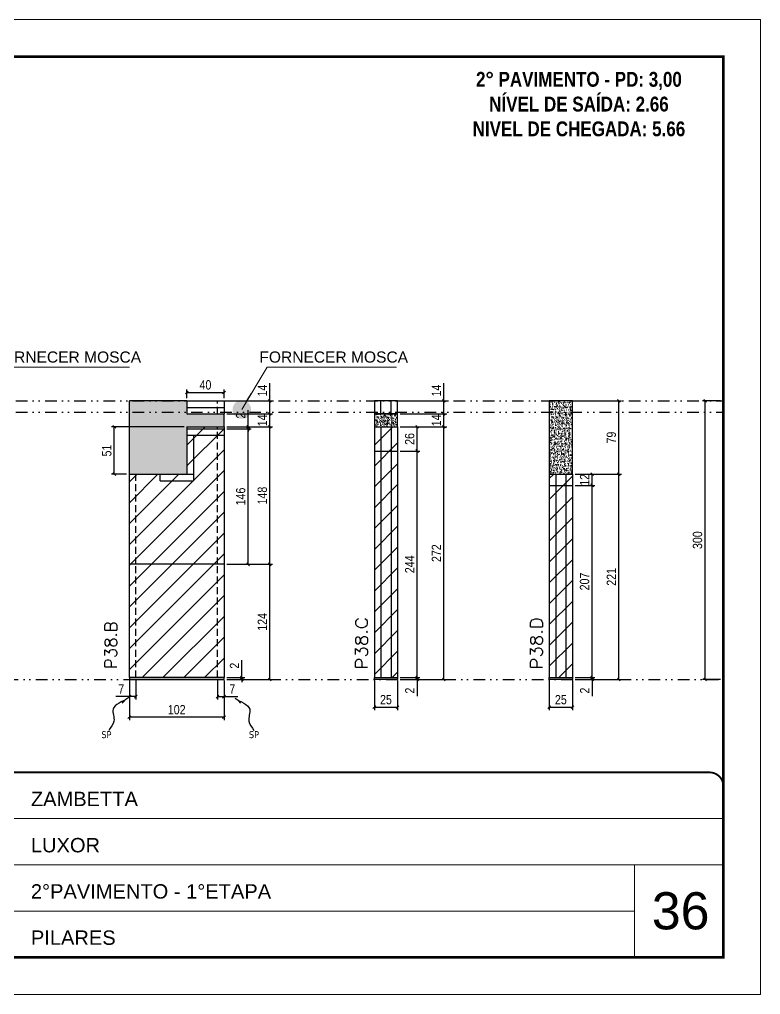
# Model space of a CAD drawing. Extents: x 14400 to 24104, y -21631 to 6985.
# Drawn here: x 19855 to 20653, y -3254 to -2204 of the extents above; entities that cross this region are included whole.
import ezdxf

# ---------------------------------------------------------------- set-up
doc = ezdxf.new("R2010")
doc.units = 0
for name, pattern in [('CONTINUO', [0]), ('DASHED', [0.75, 0.5, -0.25]), ('DIVIDE2', [0.625, 0.25, -0.125, 0, -0.125, 0, -0.125]), ('HIDDEN', [0.375, 0.25, -0.125])]:
    doc.linetypes.add(name, pattern=pattern)
for name, color, linetype, lineweight in [('CARIMBO', 255, 'Continuous', 9), ('Folhas', 255, 'Continuous', 9), ('Hachura', 251, 'Continuous', 9), ('SARRAFO DE PRESSAO', 251, 'DASHED', 9), ('Texto Seção', 7, 'Continuous', 15)]:
    doc.layers.add(name, color=color, linetype=linetype, lineweight=lineweight)
for name, color, linetype in [('COTA', 241, 'Continuous'), ('NOMENCLATURA', 7, 'Continuous'), ('Nível', 160, 'Continuous'), ('Painéis', 200, 'Continuous'), ('SARR_2.2x7', 40, 'Continuous'), ('texto', 7, 'Continuous')]:
    doc.layers.add(name, color=color, linetype=linetype)
doc.styles.add('ARIAL', font='arial.ttf')
doc.styles.add('COTA TECNICA', font='techl___.ttf', dxfattribs={"height": 10})
doc.styles.add('COTA TECNICA-50', font='techl___.ttf', dxfattribs={"height": 10})
doc.styles.add('REGUA-120', font='ROMANS.shx', dxfattribs={"height": 15})
doc.styles.add('ROMANC', font='techb___.ttf', dxfattribs={"height": 2.5})
doc.styles.get("Standard").update_dxf_attribs({"font": 'arial.ttf'})
doc.dimstyles.new('3x', dxfattribs={"dimtxt": 10, "dimasz": 5, "dimexe": 7, "dimexo": 5, "dimgap": 4, "dimtad": 1, "dimdec": 4, "dimlfac": 0.333333, "dimdsep": 46, "dimtxsty": 'Standard', "dimblk": 'DOT', "dimcen": 0.09, "dimclrd": 1, "dimclre": 1, "dimclrt": 2, "dimadec": 0, "dimazin": 2, "dimtfac": 1, "dimtdec": 4, "dimtmove": 0, "dimatfit": 3, "dimldrblk": 'DOT', "dimfxl": 1, "dimtolj": 1, "dimtzin": 0, "dimlwd": 9, "dimlwe": 9, "dimarcsym": 0})
doc.dimstyles.new('COTA PAINEL-50', dxfattribs={"dimtxt": 10, "dimasz": 3, "dimexe": 3, "dimexo": 3, "dimgap": 3, "dimtad": 1, "dimdec": 1, "dimzin": 12, "dimdsep": 46, "dimtxsty": 'COTA TECNICA-50', "dimblk1": 'OBLIQUE', "dimblk2": 'OBLIQUE', "dimsah": 1, "dimcen": 0.9, "dimclrd": 4, "dimclre": 4, "dimclrt": 240, "dimadec": 1, "dimazin": 3, "dimtfac": 1, "dimtdec": 1, "dimtmove": 0, "dimatfit": 3, "dimfxl": 1, "dimtolj": 1, "dimtzin": 12, "dimarcsym": 0})
doc.dimstyles.new('PAINEL', dxfattribs={"dimtxt": 10, "dimasz": 3, "dimexe": 3, "dimexo": 3, "dimgap": 3, "dimtad": 1, "dimdec": 1, "dimzin": 12, "dimdsep": 46, "dimtxsty": 'COTA TECNICA', "dimblk1": 'OBLIQUE', "dimblk2": 'OBLIQUE', "dimsah": 1, "dimcen": 0.9, "dimclrd": 4, "dimclre": 4, "dimclrt": 240, "dimadec": 1, "dimazin": 3, "dimtfac": 1, "dimtdec": 1, "dimtmove": 0, "dimatfit": 3, "dimfxl": 1, "dimtolj": 1, "dimtzin": 12, "dimarcsym": 0})
doc.dimstyles.get("Standard").update_dxf_attribs({"dimtxt": 0.18, "dimasz": 0.18, "dimexe": 0.18, "dimexo": 0.0625, "dimgap": 0.09, "dimtad": 0, "dimtih": 1, "dimtoh": 1, "dimdec": 4, "dimzin": 0, "dimdsep": 46, "dimtxsty": 'Standard', "dimcen": 0.09, "dimadec": 0, "dimazin": 0, "dimtfac": 1, "dimtdec": 4, "dimtofl": 0, "dimtmove": 0, "dimatfit": 3, "dimfxl": 1, "dimtolj": 1, "dimtzin": 0, "dimarcsym": 0})

# ---------------------------------------------------------------- blocks, each defined once
blk = doc.blocks.new('9999999999')
at = {"color": 30, "linetype": 'CONTINUO'}
for p, q in [((98564.6, 34379.6), (99584, 34379.6)), ((98564.6, 34329.8), (99488, 34329.8)), ((99584, 34329.8), (99488, 34329.8)), ((99488, 34329.8), (99488, 34230.2)), ((98564.6, 34280), (99488, 34280))]:
    blk.add_line(p, q, dxfattribs=at)
at = {"color": 30, "linetype": 'CONTINUO', "const_width": 2}
blk.add_lwpolyline([(99584, 34230.2), (99584, 34414.4, 0.414214), (99569, 34429.4), (98229, 34429.4, 0.414214), (98214, 34414.4), (98214, 34245.2, 0.414214), (98229, 34230.2), (99584, 34230.2)], format="xyb", dxfattribs=at)
at = {"layer": 'Folhas'}
blk.add_lwpolyline([(98139, 34190.2), (99624, 34190.2), (99624, 35240.2), (98139, 35240.2)], close=True, dxfattribs=at)
at = {"layer": 'Folhas', "color": 30, "const_width": 3}
blk.add_lwpolyline([(98214, 34230.2), (99584, 34230.2), (99584, 35200.2), (98214, 35200.2)], close=True, dxfattribs=at)
at = {"color": 7, "linetype": 'Continuous', "ltscale": 5, "style": 'ARIAL'}
for s, height, p in [('ZAMBETTA', 15.48, (98837.7, 34393.1)), ('LUXOR', 15.48, (98837.7, 34343.3)), ('2°PAVIMENTO - 1°ETAPA', 15.483, (98837.7, 34293.5)), ('PILARES', 15.48, (98837.7, 34243.7))]:
    blk.add_text(s, height=height, dxfattribs=at).set_placement(p)
blk = doc.blocks.new('_Oblique')
at = {"color": 0, "linetype": 'ByBlock', "lineweight": -2}
blk.add_line((-0.5, -0.5), (0.5, 0.5), dxfattribs=at)
blk = doc.blocks.new('*D1480')
at = {"layer": 'COTA', "color": 4, "lineweight": -2, "transparency": 16777216}
for p, q in [((19973.3, -2915.6), (19973.3, -2958.3)), ((20075.3, -2915.6), (20075.3, -2958.3)), ((20075.3, -2955.3), (19973.3, -2955.3))]:
    blk.add_line(p, q, dxfattribs=at)
at = {"layer": 'Defpoints', "color": 0, "transparency": 16777216}
for p in [(19973.3, -2912.6), (20075.3, -2912.6), (19973.3, -2955.3)]:
    blk.add_point(p, dxfattribs=at)
at = {"layer": 'COTA', "color": 4, "lineweight": -2, "transparency": 16777216, "xscale": 3, "yscale": 3, "zscale": 3, "rotation": 180}
blk.add_blockref('_Oblique', (19973.3, -2955.3), dxfattribs=at)
at = {"layer": 'COTA', "color": 4, "lineweight": -2, "transparency": 16777216, "xscale": 3, "yscale": 3, "zscale": 3}
blk.add_blockref('_Oblique', (20075.3, -2955.3), dxfattribs=at)
at = {"layer": 'COTA', "color": 240, "transparency": 16777216, "insert": (20024.3, -2947.2), "char_height": 10, "attachment_point": 5, "style": 'COTA TECNICA'}
blk.add_mtext('\\A1;102', dxfattribs=at)
blk = doc.blocks.new('*D1481')
at = {"layer": 'COTA', "color": 4, "lineweight": -2, "transparency": 16777216}
for p, q in [((20068.3, -2915.6), (20068.3, -2936.1)), ((20075.3, -2917.6), (20075.3, -2936.1)), ((20068.3, -2933.1), (20075.3, -2933.1)), ((20075.3, -2933.1), (20090.1, -2933.1))]:
    blk.add_line(p, q, dxfattribs=at)
at = {"layer": 'Defpoints', "color": 0, "transparency": 16777216}
for p in [(20068.3, -2912.6), (20075.3, -2914.6), (20075.3, -2933.1)]:
    blk.add_point(p, dxfattribs=at)
at = {"layer": 'COTA', "color": 4, "lineweight": -2, "transparency": 16777216, "xscale": 3, "yscale": 3, "zscale": 3, "rotation": 180}
blk.add_blockref('_Oblique', (20068.3, -2933.1), dxfattribs=at)
at = {"layer": 'COTA', "color": 4, "lineweight": -2, "transparency": 16777216, "xscale": 3, "yscale": 3, "zscale": 3}
blk.add_blockref('_Oblique', (20075.3, -2933.1), dxfattribs=at)
at = {"layer": 'COTA', "color": 240, "transparency": 16777216, "insert": (20084.2, -2925), "char_height": 10, "attachment_point": 5, "style": 'COTA TECNICA-50'}
blk.add_mtext('\\A1;7', dxfattribs=at)
blk = doc.blocks.new('*D1482')
at = {"layer": 'COTA', "color": 4, "lineweight": -2, "transparency": 16777216}
for p, q in [((19973.3, -2917.6), (19973.3, -2936.1)), ((19980.3, -2915.6), (19980.3, -2936.1)), ((19973.3, -2933.1), (19958.6, -2933.1)), ((19980.3, -2933.1), (19973.3, -2933.1))]:
    blk.add_line(p, q, dxfattribs=at)
at = {"layer": 'Defpoints', "color": 0, "transparency": 16777216}
for p in [(19973.3, -2914.6), (19980.3, -2912.6), (19973.3, -2933.1)]:
    blk.add_point(p, dxfattribs=at)
at = {"layer": 'COTA', "color": 4, "lineweight": -2, "transparency": 16777216, "xscale": 3, "yscale": 3, "zscale": 3, "rotation": 180}
blk.add_blockref('_Oblique', (19973.3, -2933.1), dxfattribs=at)
at = {"layer": 'COTA', "color": 4, "lineweight": -2, "transparency": 16777216, "xscale": 3, "yscale": 3, "zscale": 3}
blk.add_blockref('_Oblique', (19980.3, -2933.1), dxfattribs=at)
at = {"layer": 'COTA', "color": 240, "transparency": 16777216, "insert": (19964.5, -2925), "char_height": 10, "attachment_point": 5, "style": 'COTA TECNICA-50'}
blk.add_mtext('\\A1;7', dxfattribs=at)
blk = doc.blocks.new('*D1488')
at = {"layer": 'COTA', "color": 4, "linetype": 'ByBlock', "lineweight": -2, "transparency": 16777216}
for p, q in [((20078.3, -2790.6), (20127.7, -2790.6)), ((20124.7, -2914.6), (20124.7, -2790.6)), ((20078.3, -2914.6), (20127.7, -2914.6))]:
    blk.add_line(p, q, dxfattribs=at)
at = {"layer": 'Defpoints', "color": 0, "linetype": 'ByBlock', "transparency": 16777216}
for p in [(20075.3, -2790.6), (20124.7, -2790.6), (20075.3, -2914.6)]:
    blk.add_point(p, dxfattribs=at)
at = {"layer": 'COTA', "color": 4, "linetype": 'ByBlock', "lineweight": -2, "transparency": 16777216, "xscale": 3, "yscale": 3, "zscale": 3}
for p, rotation in [((20124.7, -2790.6), 90), ((20124.7, -2914.6), 270)]:
    blk.add_blockref('_Oblique', p, dxfattribs=dict(at, rotation=rotation))
at = {"layer": 'COTA', "color": 240, "linetype": 'ByBlock', "transparency": 16777216, "insert": (20116.6, -2852.6), "char_height": 10, "attachment_point": 5, "rotation": 90, "style": 'COTA TECNICA'}
blk.add_mtext('\\A1;124', dxfattribs=at)
blk = doc.blocks.new('*D1483')
at = {"layer": 'COTA', "color": 4, "lineweight": -2, "transparency": 16777216}
for p, q in [((20094.6, -2912.6), (20094.6, -2893.8)), ((20078.3, -2912.6), (20097.6, -2912.6)), ((20078.3, -2914.6), (20097.6, -2914.6)), ((20094.6, -2914.6), (20094.6, -2912.6)), ((20094.6, -2914.6), (20094.6, -2917.6))]:
    blk.add_line(p, q, dxfattribs=at)
at = {"layer": 'Defpoints', "color": 0, "transparency": 16777216}
for p in [(20075.3, -2912.6), (20075.3, -2914.6), (20094.6, -2914.6)]:
    blk.add_point(p, dxfattribs=at)
at = {"layer": 'COTA', "color": 4, "lineweight": -2, "transparency": 16777216, "xscale": 3, "yscale": 3, "zscale": 3}
for p, rotation in [((20094.6, -2912.6), 270), ((20094.6, -2914.6), 90)]:
    blk.add_blockref('_Oblique', p, dxfattribs=dict(at, rotation=rotation))
at = {"layer": 'COTA', "color": 240, "transparency": 16777216, "insert": (20086.6, -2899.8), "char_height": 10, "attachment_point": 5, "rotation": 90, "style": 'COTA TECNICA-50'}
blk.add_mtext('\\A1;2', dxfattribs=at)
blk = doc.blocks.new('*D1485')
at = {"layer": 'COTA', "color": 4, "linetype": 'ByBlock', "lineweight": -2, "transparency": 16777216}
for p, q in [((20078.3, -2790.6), (20127.7, -2790.6)), ((20124.7, -2914.6), (20124.7, -2790.6)), ((20078.3, -2914.6), (20127.7, -2914.6))]:
    blk.add_line(p, q, dxfattribs=at)
at = {"layer": 'Defpoints', "color": 0, "linetype": 'ByBlock', "transparency": 16777216}
for p in [(20075.3, -2790.6), (20124.7, -2790.6), (20075.3, -2914.6)]:
    blk.add_point(p, dxfattribs=at)
at = {"layer": 'COTA', "color": 4, "linetype": 'ByBlock', "lineweight": -2, "transparency": 16777216, "xscale": 3, "yscale": 3, "zscale": 3}
for p, rotation in [((20124.7, -2790.6), 90), ((20124.7, -2914.6), 270)]:
    blk.add_blockref('_Oblique', p, dxfattribs=dict(at, rotation=rotation))
at = {"layer": 'COTA', "color": 240, "linetype": 'ByBlock', "transparency": 16777216, "insert": (20116.6, -2852.6), "char_height": 10, "attachment_point": 5, "rotation": 90, "style": 'COTA TECNICA'}
blk.add_mtext('\\A1;124', dxfattribs=at)
blk = doc.blocks.new('*D1491')
at = {"layer": 'COTA', "color": 4, "lineweight": -2, "transparency": 16777216}
for p, q in [((20035.3, -2611.6), (20035.3, -2602.5)), ((20075.3, -2611.6), (20075.3, -2602.5)), ((20035.3, -2605.5), (20075.3, -2605.5))]:
    blk.add_line(p, q, dxfattribs=at)
at = {"layer": 'Defpoints', "color": 0, "transparency": 16777216}
for p in [(20075.3, -2605.5), (20035.3, -2614.6), (20075.3, -2614.6)]:
    blk.add_point(p, dxfattribs=at)
at = {"layer": 'COTA', "color": 4, "lineweight": -2, "transparency": 16777216, "xscale": 3, "yscale": 3, "zscale": 3, "rotation": 180}
blk.add_blockref('_Oblique', (20035.3, -2605.5), dxfattribs=at)
at = {"layer": 'COTA', "color": 4, "lineweight": -2, "transparency": 16777216, "xscale": 3, "yscale": 3, "zscale": 3}
blk.add_blockref('_Oblique', (20075.3, -2605.5), dxfattribs=at)
at = {"layer": 'COTA', "color": 240, "transparency": 16777216, "insert": (20055.3, -2597.4), "char_height": 10, "attachment_point": 5, "style": 'COTA TECNICA'}
blk.add_mtext('\\A1;40', dxfattribs=at)
blk = doc.blocks.new('*D1492')
at = {"layer": 'COTA', "color": 4, "lineweight": -2, "transparency": 16777216}
for p, q in [((20610.5, -2614.6), (20590.8, -2614.6)), ((20593.8, -2914.6), (20593.8, -2614.6)), ((20610.5, -2914.6), (20590.8, -2914.6))]:
    blk.add_line(p, q, dxfattribs=at)
at = {"layer": 'Defpoints', "color": 0, "transparency": 16777216}
for p in [(20593.8, -2614.6), (20613.5, -2614.6), (20613.5, -2914.6)]:
    blk.add_point(p, dxfattribs=at)
at = {"layer": 'COTA', "color": 4, "lineweight": -2, "transparency": 16777216, "xscale": 3, "yscale": 3, "zscale": 3}
for p, rotation in [((20593.8, -2614.6), 90), ((20593.8, -2914.6), 270)]:
    blk.add_blockref('_Oblique', p, dxfattribs=dict(at, rotation=rotation))
at = {"layer": 'COTA', "color": 240, "transparency": 16777216, "insert": (20585.6, -2764.6), "char_height": 10, "attachment_point": 5, "rotation": 90, "style": 'COTA TECNICA'}
blk.add_mtext('\\A1;300', dxfattribs=at)
blk = doc.blocks.new('*D1497')
at = {"layer": 'COTA', "color": 4, "lineweight": -2, "transparency": 16777216}
for p, q in [((20078.3, -2642.6), (20127.7, -2642.6)), ((20124.7, -2790.6), (20124.7, -2642.6)), ((20078.3, -2790.6), (20127.7, -2790.6))]:
    blk.add_line(p, q, dxfattribs=at)
at = {"layer": 'Defpoints', "color": 0, "transparency": 16777216}
for p in [(20075.3, -2642.6), (20124.7, -2642.6), (20075.3, -2790.6)]:
    blk.add_point(p, dxfattribs=at)
at = {"layer": 'COTA', "color": 4, "lineweight": -2, "transparency": 16777216, "xscale": 3, "yscale": 3, "zscale": 3}
for p, rotation in [((20124.7, -2642.6), 90), ((20124.7, -2790.6), 270)]:
    blk.add_blockref('_Oblique', p, dxfattribs=dict(at, rotation=rotation))
at = {"layer": 'COTA', "color": 240, "transparency": 16777216, "insert": (20116.6, -2716.6), "char_height": 10, "attachment_point": 5, "rotation": 90, "style": 'COTA TECNICA'}
blk.add_mtext('\\A1;148', dxfattribs=at)
blk = doc.blocks.new('*D1498')
at = {"layer": 'COTA', "color": 4, "lineweight": -2, "transparency": 16777216}
for p, q in [((20078.3, -2628.6), (20127.7, -2628.6)), ((20124.7, -2642.6), (20124.7, -2628.6)), ((20078.3, -2642.6), (20127.7, -2642.6))]:
    blk.add_line(p, q, dxfattribs=at)
at = {"layer": 'Defpoints', "color": 0, "transparency": 16777216}
for p in [(20075.3, -2628.6), (20124.7, -2628.6), (20075.3, -2642.6)]:
    blk.add_point(p, dxfattribs=at)
at = {"layer": 'COTA', "color": 4, "lineweight": -2, "transparency": 16777216, "xscale": 3, "yscale": 3, "zscale": 3}
for p, rotation in [((20124.7, -2628.6), 90), ((20124.7, -2642.6), 270)]:
    blk.add_blockref('_Oblique', p, dxfattribs=dict(at, rotation=rotation))
at = {"layer": 'COTA', "color": 240, "transparency": 16777216, "insert": (20116.6, -2635.6), "char_height": 10, "attachment_point": 5, "rotation": 90, "style": 'COTA TECNICA'}
blk.add_mtext('\\A1;14', dxfattribs=at)
blk = doc.blocks.new('*D1499')
at = {"layer": 'COTA', "color": 4, "lineweight": -2, "transparency": 16777216}
for p, q in [((20124.7, -2614.6), (20124.7, -2595.5)), ((20078.3, -2614.6), (20127.7, -2614.6)), ((20124.7, -2628.6), (20124.7, -2614.6)), ((20078.3, -2628.6), (20127.7, -2628.6))]:
    blk.add_line(p, q, dxfattribs=at)
at = {"layer": 'Defpoints', "color": 0, "transparency": 16777216}
for p in [(20075.3, -2614.6), (20124.7, -2614.6), (20075.3, -2628.6)]:
    blk.add_point(p, dxfattribs=at)
at = {"layer": 'COTA', "color": 4, "lineweight": -2, "transparency": 16777216, "xscale": 3, "yscale": 3, "zscale": 3}
for p, rotation in [((20124.7, -2614.6), 90), ((20124.7, -2628.6), 270)]:
    blk.add_blockref('_Oblique', p, dxfattribs=dict(at, rotation=rotation))
at = {"layer": 'COTA', "color": 240, "transparency": 16777216, "insert": (20116.6, -2603.5), "char_height": 10, "attachment_point": 5, "rotation": 90, "style": 'COTA TECNICA'}
blk.add_mtext('\\A1;14', dxfattribs=at)
blk = doc.blocks.new('*D1501')
at = {"layer": 'COTA', "color": 4, "lineweight": -2, "transparency": 16777216}
for p, q in [((20237.3, -2915.6), (20237.3, -2947.5)), ((20262.3, -2915.6), (20262.3, -2947.5)), ((20237.3, -2944.5), (20262.3, -2944.5))]:
    blk.add_line(p, q, dxfattribs=at)
at = {"layer": 'Defpoints', "color": 0, "transparency": 16777216}
for p in [(20237.3, -2912.6), (20262.3, -2912.6), (20262.3, -2944.5)]:
    blk.add_point(p, dxfattribs=at)
at = {"layer": 'COTA', "color": 4, "lineweight": -2, "transparency": 16777216, "xscale": 3, "yscale": 3, "zscale": 3, "rotation": 180}
blk.add_blockref('_Oblique', (20237.3, -2944.5), dxfattribs=at)
at = {"layer": 'COTA', "color": 4, "lineweight": -2, "transparency": 16777216, "xscale": 3, "yscale": 3, "zscale": 3}
blk.add_blockref('_Oblique', (20262.3, -2944.5), dxfattribs=at)
at = {"layer": 'COTA', "color": 240, "transparency": 16777216, "insert": (20249.8, -2936.4), "char_height": 10, "attachment_point": 5, "style": 'COTA TECNICA'}
blk.add_mtext('\\A1;25', dxfattribs=at)
blk = doc.blocks.new('*D1502')
at = {"layer": 'COTA', "color": 4, "lineweight": -2, "transparency": 16777216}
for p, q in [((20265.3, -2912.6), (20286.5, -2912.6)), ((20265.3, -2914.6), (20286.5, -2914.6)), ((20283.5, -2912.6), (20283.5, -2909.6)), ((20283.5, -2912.6), (20283.5, -2914.6)), ((20283.5, -2914.6), (20283.5, -2932.7))]:
    blk.add_line(p, q, dxfattribs=at)
at = {"layer": 'Defpoints', "color": 0, "transparency": 16777216}
for p in [(20262.3, -2912.6), (20262.3, -2914.6), (20283.5, -2912.6)]:
    blk.add_point(p, dxfattribs=at)
at = {"layer": 'COTA', "color": 4, "lineweight": -2, "transparency": 16777216, "xscale": 3, "yscale": 3, "zscale": 3}
for p, rotation in [((20283.5, -2912.6), 270), ((20283.5, -2914.6), 90)]:
    blk.add_blockref('_Oblique', p, dxfattribs=dict(at, rotation=rotation))
at = {"layer": 'COTA', "color": 240, "transparency": 16777216, "insert": (20275.5, -2926.6), "char_height": 10, "attachment_point": 5, "rotation": 90, "style": 'COTA TECNICA-50'}
blk.add_mtext('\\A1;2', dxfattribs=at)
blk = doc.blocks.new('*D1503')
at = {"layer": 'COTA', "color": 4, "lineweight": -2, "transparency": 16777216}
for p, q in [((20265.3, -2642.6), (20315.3, -2642.6)), ((20312.3, -2914.6), (20312.3, -2642.6)), ((20265.3, -2914.6), (20315.3, -2914.6))]:
    blk.add_line(p, q, dxfattribs=at)
at = {"layer": 'Defpoints', "color": 0, "transparency": 16777216}
for p in [(20262.3, -2642.6), (20312.3, -2642.6), (20262.3, -2914.6)]:
    blk.add_point(p, dxfattribs=at)
at = {"layer": 'COTA', "color": 4, "lineweight": -2, "transparency": 16777216, "xscale": 3, "yscale": 3, "zscale": 3}
for p, rotation in [((20312.3, -2642.6), 90), ((20312.3, -2914.6), 270)]:
    blk.add_blockref('_Oblique', p, dxfattribs=dict(at, rotation=rotation))
at = {"layer": 'COTA', "color": 240, "transparency": 16777216, "insert": (20304.2, -2778.6), "char_height": 10, "attachment_point": 5, "rotation": 90, "style": 'COTA TECNICA-50'}
blk.add_mtext('\\A1;272', dxfattribs=at)
blk = doc.blocks.new('*D1504')
at = {"layer": 'COTA', "color": 4, "lineweight": -2, "transparency": 16777216}
for p, q in [((20265.3, -2628.6), (20315.3, -2628.6)), ((20312.3, -2642.6), (20312.3, -2628.6)), ((20265.3, -2642.6), (20315.3, -2642.6))]:
    blk.add_line(p, q, dxfattribs=at)
at = {"layer": 'Defpoints', "color": 0, "transparency": 16777216}
for p in [(20262.3, -2628.6), (20312.3, -2628.6), (20262.3, -2642.6)]:
    blk.add_point(p, dxfattribs=at)
at = {"layer": 'COTA', "color": 4, "lineweight": -2, "transparency": 16777216, "xscale": 3, "yscale": 3, "zscale": 3}
for p, rotation in [((20312.3, -2628.6), 90), ((20312.3, -2642.6), 270)]:
    blk.add_blockref('_Oblique', p, dxfattribs=dict(at, rotation=rotation))
at = {"layer": 'COTA', "color": 240, "transparency": 16777216, "insert": (20304.2, -2635.6), "char_height": 10, "attachment_point": 5, "rotation": 90, "style": 'COTA TECNICA'}
blk.add_mtext('\\A1;14', dxfattribs=at)
blk = doc.blocks.new('*D1505')
at = {"layer": 'COTA', "color": 4, "lineweight": -2, "transparency": 16777216}
for p, q in [((20265.3, -2668.6), (20286.5, -2668.6)), ((20283.5, -2912.6), (20283.5, -2668.6)), ((20265.3, -2912.6), (20286.5, -2912.6))]:
    blk.add_line(p, q, dxfattribs=at)
at = {"layer": 'Defpoints', "color": 0, "transparency": 16777216}
for p in [(20262.3, -2668.6), (20283.5, -2668.6), (20262.3, -2912.6)]:
    blk.add_point(p, dxfattribs=at)
at = {"layer": 'COTA', "color": 4, "lineweight": -2, "transparency": 16777216, "xscale": 3, "yscale": 3, "zscale": 3}
for p, rotation in [((20283.5, -2668.6), 90), ((20283.5, -2912.6), 270)]:
    blk.add_blockref('_Oblique', p, dxfattribs=dict(at, rotation=rotation))
at = {"layer": 'COTA', "color": 240, "transparency": 16777216, "insert": (20275.4, -2790.6), "char_height": 10, "attachment_point": 5, "rotation": 90, "style": 'COTA TECNICA'}
blk.add_mtext('\\A1;244', dxfattribs=at)
blk = doc.blocks.new('*D1506')
at = {"layer": 'COTA', "color": 4, "lineweight": -2, "transparency": 16777216}
for p, q in [((20312.3, -2614.6), (20312.3, -2595.5)), ((20265.3, -2614.6), (20315.3, -2614.6)), ((20312.3, -2628.6), (20312.3, -2614.6)), ((20265.3, -2628.6), (20315.3, -2628.6))]:
    blk.add_line(p, q, dxfattribs=at)
at = {"layer": 'Defpoints', "color": 0, "transparency": 16777216}
for p in [(20262.3, -2614.6), (20312.3, -2614.6), (20262.3, -2628.6)]:
    blk.add_point(p, dxfattribs=at)
at = {"layer": 'COTA', "color": 4, "lineweight": -2, "transparency": 16777216, "xscale": 3, "yscale": 3, "zscale": 3}
for p, rotation in [((20312.3, -2614.6), 90), ((20312.3, -2628.6), 270)]:
    blk.add_blockref('_Oblique', p, dxfattribs=dict(at, rotation=rotation))
at = {"layer": 'COTA', "color": 240, "transparency": 16777216, "insert": (20304.2, -2603.5), "char_height": 10, "attachment_point": 5, "rotation": 90, "style": 'COTA TECNICA'}
blk.add_mtext('\\A1;14', dxfattribs=at)
blk = doc.blocks.new('*D1507')
at = {"layer": 'COTA', "color": 4, "lineweight": -2, "transparency": 16777216}
for p, q in [((20265.3, -2642.6), (20286.5, -2642.6)), ((20283.5, -2668.6), (20283.5, -2642.6)), ((20265.3, -2668.6), (20286.5, -2668.6))]:
    blk.add_line(p, q, dxfattribs=at)
at = {"layer": 'Defpoints', "color": 0, "transparency": 16777216}
for p in [(20262.3, -2642.6), (20283.5, -2642.6), (20262.3, -2668.6)]:
    blk.add_point(p, dxfattribs=at)
at = {"layer": 'COTA', "color": 4, "lineweight": -2, "transparency": 16777216, "xscale": 3, "yscale": 3, "zscale": 3}
for p, rotation in [((20283.5, -2642.6), 90), ((20283.5, -2668.6), 270)]:
    blk.add_blockref('_Oblique', p, dxfattribs=dict(at, rotation=rotation))
at = {"layer": 'COTA', "color": 240, "transparency": 16777216, "insert": (20275.4, -2655.6), "char_height": 10, "attachment_point": 5, "rotation": 90, "style": 'COTA TECNICA'}
blk.add_mtext('\\A1;26', dxfattribs=at)
blk = doc.blocks.new('*D1508')
at = {"layer": 'COTA', "color": 4, "lineweight": -2, "transparency": 16777216}
for p, q in [((20425.8, -2915.6), (20425.8, -2947.5)), ((20450.8, -2915.6), (20450.8, -2947.5)), ((20425.8, -2944.5), (20450.8, -2944.5))]:
    blk.add_line(p, q, dxfattribs=at)
at = {"layer": 'Defpoints', "color": 0, "transparency": 16777216}
for p in [(20425.8, -2912.6), (20450.8, -2912.6), (20450.8, -2944.5)]:
    blk.add_point(p, dxfattribs=at)
at = {"layer": 'COTA', "color": 4, "lineweight": -2, "transparency": 16777216, "xscale": 3, "yscale": 3, "zscale": 3, "rotation": 180}
blk.add_blockref('_Oblique', (20425.8, -2944.5), dxfattribs=at)
at = {"layer": 'COTA', "color": 4, "lineweight": -2, "transparency": 16777216, "xscale": 3, "yscale": 3, "zscale": 3}
blk.add_blockref('_Oblique', (20450.8, -2944.5), dxfattribs=at)
at = {"layer": 'COTA', "color": 240, "transparency": 16777216, "insert": (20438.3, -2936.4), "char_height": 10, "attachment_point": 5, "style": 'COTA TECNICA'}
blk.add_mtext('\\A1;25', dxfattribs=at)
blk = doc.blocks.new('*D1509')
at = {"layer": 'COTA', "color": 4, "lineweight": -2, "transparency": 16777216}
for p, q in [((20453.8, -2912.6), (20475, -2912.6)), ((20453.8, -2914.6), (20475, -2914.6)), ((20472, -2912.6), (20472, -2909.6)), ((20472, -2912.6), (20472, -2914.6)), ((20472, -2914.6), (20472, -2932.7))]:
    blk.add_line(p, q, dxfattribs=at)
at = {"layer": 'Defpoints', "color": 0, "transparency": 16777216}
for p in [(20450.8, -2912.6), (20450.8, -2914.6), (20472, -2912.6)]:
    blk.add_point(p, dxfattribs=at)
at = {"layer": 'COTA', "color": 4, "lineweight": -2, "transparency": 16777216, "xscale": 3, "yscale": 3, "zscale": 3}
for p, rotation in [((20472, -2912.6), 270), ((20472, -2914.6), 90)]:
    blk.add_blockref('_Oblique', p, dxfattribs=dict(at, rotation=rotation))
at = {"layer": 'COTA', "color": 240, "transparency": 16777216, "insert": (20464, -2926.6), "char_height": 10, "attachment_point": 5, "rotation": 90, "style": 'COTA TECNICA-50'}
blk.add_mtext('\\A1;2', dxfattribs=at)
blk = doc.blocks.new('*D1510')
at = {"layer": 'COTA', "color": 4, "lineweight": -2, "transparency": 16777216}
for p, q in [((20453.8, -2693.6), (20503.8, -2693.6)), ((20500.8, -2914.6), (20500.8, -2693.6)), ((20453.8, -2914.6), (20503.8, -2914.6))]:
    blk.add_line(p, q, dxfattribs=at)
at = {"layer": 'Defpoints', "color": 0, "transparency": 16777216}
for p in [(20450.8, -2693.6), (20500.8, -2693.6), (20450.8, -2914.6)]:
    blk.add_point(p, dxfattribs=at)
at = {"layer": 'COTA', "color": 4, "lineweight": -2, "transparency": 16777216, "xscale": 3, "yscale": 3, "zscale": 3}
for p, rotation in [((20500.8, -2693.6), 90), ((20500.8, -2914.6), 270)]:
    blk.add_blockref('_Oblique', p, dxfattribs=dict(at, rotation=rotation))
at = {"layer": 'COTA', "color": 240, "transparency": 16777216, "insert": (20492.7, -2804.1), "char_height": 10, "attachment_point": 5, "rotation": 90, "style": 'COTA TECNICA-50'}
blk.add_mtext('\\A1;221', dxfattribs=at)
blk = doc.blocks.new('*D1511')
at = {"layer": 'COTA', "color": 4, "lineweight": -2, "transparency": 16777216}
for p, q in [((20453.8, -2614.6), (20503.8, -2614.6)), ((20500.8, -2693.6), (20500.8, -2614.6)), ((20453.8, -2693.6), (20503.8, -2693.6))]:
    blk.add_line(p, q, dxfattribs=at)
at = {"layer": 'Defpoints', "color": 0, "transparency": 16777216}
for p in [(20450.8, -2614.6), (20500.8, -2614.6), (20450.8, -2693.6)]:
    blk.add_point(p, dxfattribs=at)
at = {"layer": 'COTA', "color": 4, "lineweight": -2, "transparency": 16777216, "xscale": 3, "yscale": 3, "zscale": 3}
for p, rotation in [((20500.8, -2614.6), 90), ((20500.8, -2693.6), 270)]:
    blk.add_blockref('_Oblique', p, dxfattribs=dict(at, rotation=rotation))
at = {"layer": 'COTA', "color": 240, "transparency": 16777216, "insert": (20492.7, -2654.1), "char_height": 10, "attachment_point": 5, "rotation": 90, "style": 'COTA TECNICA'}
blk.add_mtext('\\A1;79', dxfattribs=at)
blk = doc.blocks.new('*D1512')
at = {"layer": 'COTA', "color": 4, "lineweight": -2, "transparency": 16777216}
for p, q in [((20453.8, -2705.6), (20475, -2705.6)), ((20472, -2912.6), (20472, -2705.6)), ((20453.8, -2912.6), (20475, -2912.6))]:
    blk.add_line(p, q, dxfattribs=at)
at = {"layer": 'Defpoints', "color": 0, "transparency": 16777216}
for p in [(20450.8, -2705.6), (20472, -2705.6), (20450.8, -2912.6)]:
    blk.add_point(p, dxfattribs=at)
at = {"layer": 'COTA', "color": 4, "lineweight": -2, "transparency": 16777216, "xscale": 3, "yscale": 3, "zscale": 3}
for p, rotation in [((20472, -2705.6), 90), ((20472, -2912.6), 270)]:
    blk.add_blockref('_Oblique', p, dxfattribs=dict(at, rotation=rotation))
at = {"layer": 'COTA', "color": 240, "transparency": 16777216, "insert": (20463.9, -2809.1), "char_height": 10, "attachment_point": 5, "rotation": 90, "style": 'COTA TECNICA'}
blk.add_mtext('\\A1;207', dxfattribs=at)
blk = doc.blocks.new('*D1513')
at = {"layer": 'COTA', "color": 4, "lineweight": -2, "transparency": 16777216}
for p, q in [((20453.8, -2693.6), (20475, -2693.6)), ((20472, -2705.6), (20472, -2693.6)), ((20453.8, -2705.6), (20475, -2705.6))]:
    blk.add_line(p, q, dxfattribs=at)
at = {"layer": 'Defpoints', "color": 0, "transparency": 16777216}
for p in [(20450.8, -2693.6), (20472, -2693.6), (20450.8, -2705.6)]:
    blk.add_point(p, dxfattribs=at)
at = {"layer": 'COTA', "color": 4, "lineweight": -2, "transparency": 16777216, "xscale": 3, "yscale": 3, "zscale": 3}
for p, rotation in [((20472, -2693.6), 90), ((20472, -2705.6), 270)]:
    blk.add_blockref('_Oblique', p, dxfattribs=dict(at, rotation=rotation))
at = {"layer": 'COTA', "color": 240, "transparency": 16777216, "insert": (20463.9, -2699.6), "char_height": 10, "attachment_point": 5, "rotation": 90, "style": 'COTA TECNICA'}
blk.add_mtext('\\A1;12', dxfattribs=at)
blk = doc.blocks.new('*D1911')
at = {"layer": 'COTA', "color": 4, "lineweight": -2, "transparency": 16777216}
for p, q in [((20032.3, -2642.6), (19954.1, -2642.6)), ((19957.1, -2693.6), (19957.1, -2642.6)), ((19970.3, -2693.6), (19954.1, -2693.6))]:
    blk.add_line(p, q, dxfattribs=at)
at = {"layer": 'Defpoints', "color": 0, "transparency": 16777216}
for p in [(19957.1, -2642.6), (20035.3, -2642.6), (19973.3, -2693.6)]:
    blk.add_point(p, dxfattribs=at)
at = {"layer": 'COTA', "color": 4, "lineweight": -2, "transparency": 16777216, "xscale": 3, "yscale": 3, "zscale": 3}
for p, rotation in [((19957.1, -2642.6), 90), ((19957.1, -2693.6), 270)]:
    blk.add_blockref('_Oblique', p, dxfattribs=dict(at, rotation=rotation))
at = {"layer": 'COTA', "color": 240, "transparency": 16777216, "insert": (19949, -2668.1), "char_height": 10, "attachment_point": 5, "rotation": 90, "style": 'COTA TECNICA'}
blk.add_mtext('\\A1;51', dxfattribs=at)
blk = doc.blocks.new('_Dot')
at = {"color": 0, "linetype": 'ByBlock', "lineweight": -2}
blk.add_line((-0.5, 0), (-1, 0), dxfattribs=at)
at = {"color": 0, "linetype": 'ByBlock', "const_width": 0.5}
blk.add_lwpolyline([(-0.25, 0, 1), (0.25, 0, 1)], format="xyb", close=True, dxfattribs=at)
blk = doc.blocks.new('*D2209')
at = {"layer": 'COTA', "color": 4, "lineweight": -2, "transparency": 16777216}
for p, q in [((20078.3, -2644.6), (20104.4, -2644.6)), ((20101.4, -2790.6), (20101.4, -2644.6)), ((20078.3, -2790.6), (20104.4, -2790.6))]:
    blk.add_line(p, q, dxfattribs=at)
at = {"layer": 'Defpoints', "color": 0, "transparency": 16777216}
for p in [(20075.3, -2644.6), (20101.4, -2644.6), (20075.3, -2790.6)]:
    blk.add_point(p, dxfattribs=at)
at = {"layer": 'COTA', "color": 4, "lineweight": -2, "transparency": 16777216, "xscale": 3, "yscale": 3, "zscale": 3}
for p, rotation in [((20101.4, -2644.6), 90), ((20101.4, -2790.6), 270)]:
    blk.add_blockref('_Oblique', p, dxfattribs=dict(at, rotation=rotation))
at = {"layer": 'COTA', "color": 240, "transparency": 16777216, "insert": (20093.3, -2717.6), "char_height": 10, "attachment_point": 5, "rotation": 90, "style": 'COTA TECNICA'}
blk.add_mtext('\\A1;146', dxfattribs=at)
blk = doc.blocks.new('*D2210')
at = {"layer": 'COTA', "color": 4, "lineweight": -2, "transparency": 16777216}
for p, q in [((20101.4, -2642.6), (20101.4, -2624.5)), ((20078.3, -2642.6), (20104.4, -2642.6)), ((20078.3, -2644.6), (20104.4, -2644.6)), ((20101.4, -2644.6), (20101.4, -2642.6)), ((20101.4, -2644.6), (20101.4, -2647.6))]:
    blk.add_line(p, q, dxfattribs=at)
at = {"layer": 'Defpoints', "color": 0, "transparency": 16777216}
for p in [(20075.3, -2642.6), (20075.3, -2644.6), (20101.4, -2642.6)]:
    blk.add_point(p, dxfattribs=at)
at = {"layer": 'COTA', "color": 4, "lineweight": -2, "transparency": 16777216, "xscale": 3, "yscale": 3, "zscale": 3}
for p, rotation in [((20101.4, -2642.6), 270), ((20101.4, -2644.6), 90)]:
    blk.add_blockref('_Oblique', p, dxfattribs=dict(at, rotation=rotation))
at = {"layer": 'COTA', "color": 240, "transparency": 16777216, "insert": (20093.4, -2630.5), "char_height": 10, "attachment_point": 5, "rotation": 90, "style": 'COTA TECNICA'}
blk.add_mtext('\\A1;2', dxfattribs=at)

msp = doc.modelspace()

# ---------------------------------------------------------------- hatches: boundary and pattern name
at = {"layer": 'COTA'}
h = msp.add_hatch(dxfattribs=at)
h.set_pattern_fill('AR-CONC', color=256, scale=0.03)
h.paths.add_polyline_path([(20035.34, -2642.59), (20075.34, -2642.59), (20075.34, -2628.59), (20035.34, -2628.59), (20035.34, -2626.59), (19973.34, -2626.59), (19973.34, -2693.59), (20035.34, -2693.59)])
h.paths.add_polyline_path([(20035.34, -2614.59), (19973.34, -2614.59), (19973.34, -2626.59), (20035.34, -2626.59)])
h = msp.add_hatch(dxfattribs=at)
h.set_pattern_fill('AR-CONC', color=256, scale=0.03)
h.set_pattern_definition([(50, (1688.761, -6919.4506), (5.4655401, -0.4781726), [0.5715, -6.2865]), (355, (1688.761, -6919.4506), (-1.0573026, 5.7317054), [0.4572, -5.0292175]), (100.451445, (1689.2165, -6919.4905), (4.4082374, 5.2535326), [0.4857003, -5.3427073]), (46.1842, (1688.761, -6917.9266), (8.1323712, -1.2612698), [0.85725, -9.42975]), (96.635558, (1689.439, -6918.032), (7.122124, 7.4227837), [0.7285507, -8.0140682]), (351.18415, (1688.761, -6917.927), (7.122124, 7.4227837), [0.685799, -7.543792]), (21, (1689.523, -6918.3076), (4.5484317, -3.0679559), [0.5715, -6.2865]), (326, (1689.523, -6918.3076), (1.8540609, 5.525639), [0.4572, -5.0292]), (71.451445, (1689.902, -6918.5633), (6.4024926, 2.457683), [0.4857003, -5.3426981]), (37.5, (1688.761, -6919.4506), (0.0926581, 2.53665117), [0, -4.96824, 0, -5.1054, 0, -5.04825]), (7.5, (1688.761, -6919.4506), (2.00458988, 3.00541724), [0, -2.91084, 0, -4.85394, 0, -1.92405]), (327.5, (1687.0617, -6919.4506), (4.06771786, -0.17186232), [0, -1.905, 0, -5.9436, 0, -7.8867]), (317.5, (1686.2997, -6919.4506), (4.44387544, 0.7627947), [0, -2.4765, 0, -3.94716, 0, -5.6007])])
h.paths.add_polyline_path([(20450.81, -2614.59), (20425.81, -2614.59), (20425.81, -2693.59), (20450.81, -2693.59)])
h = msp.add_hatch(dxfattribs=at)
h.set_pattern_fill('AR-CONC', color=256, scale=0.03)
h.set_pattern_definition([(50, (1500.2606, -6919.4506), (5.4655401, -0.4781726), [0.5715, -6.2865]), (355, (1500.2606, -6919.4506), (-1.0573026, 5.7317054), [0.4572, -5.0292175]), (100.451445, (1500.716, -6919.4905), (4.4082374, 5.2535326), [0.4857003, -5.3427073]), (46.1842, (1500.2606, -6917.9266), (8.1323712, -1.2612698), [0.85725, -9.42975]), (96.635558, (1500.938, -6918.032), (7.122124, 7.4227837), [0.7285507, -8.0140682]), (351.18415, (1500.261, -6917.927), (7.122124, 7.4227837), [0.685799, -7.543792]), (21, (1501.0226, -6918.3076), (4.5484317, -3.0679559), [0.5715, -6.2865]), (326, (1501.0226, -6918.3076), (1.8540609, 5.525639), [0.4572, -5.0292]), (71.451445, (1501.4017, -6918.5633), (6.4024926, 2.457683), [0.4857003, -5.3426981]), (37.5, (1500.2606, -6919.4506), (0.0926581, 2.53665117), [0, -4.96824, 0, -5.1054, 0, -5.04825]), (7.5, (1500.2606, -6919.4506), (2.00458988, 3.00541724), [0, -2.91084, 0, -4.85394, 0, -1.92405]), (327.5, (1498.5614, -6919.4506), (4.06771786, -0.17186232), [0, -1.905, 0, -5.9436, 0, -7.8867]), (317.5, (1497.7994, -6919.4506), (4.44387544, 0.7627947), [0, -2.4765, 0, -3.94716, 0, -5.6007])])
h.paths.add_polyline_path([(20237.31, -2642.59), (20262.31, -2642.59), (20262.31, -2628.59), (20237.31, -2628.59)])
at = {"layer": 'Hachura', "linetype": 'ByBlock'}
h = msp.add_hatch(dxfattribs=at)
h.set_pattern_fill('ANSI31', color=256, scale=5)
h.paths.add_polyline_path([(19789.56, -2693.59), (19760.56, -2693.59), (19760.56, -2642.59), (19687.56, -2642.59), (19687.56, -2790.59), (19789.56, -2790.59)])
h.paths.add_polyline_path([(19789.56, -2790.59), (19687.56, -2790.59), (19687.56, -2912.59), (19789.56, -2912.59)])
h.paths.add_polyline_path([(20075.34, -2790.59), (19973.34, -2790.59), (19973.34, -2912.59), (20075.34, -2912.59)])
h.paths.add_polyline_path([(20075.34, -2642.59), (20035.34, -2642.59), (20035.34, -2693.59), (19973.34, -2693.59), (19973.34, -2790.59), (20075.34, -2790.59)])
h.paths.add_polyline_path([(20262.31, -2668.59), (20237.31, -2668.59), (20237.31, -2912.59), (20262.31, -2912.59)])
h.paths.add_polyline_path([(20262.31, -2642.59), (20237.31, -2642.59), (20237.31, -2668.59), (20262.31, -2668.59)])
h.paths.add_polyline_path([(20450.81, -2705.59), (20425.81, -2705.59), (20425.81, -2912.59), (20450.81, -2912.59)])
h.paths.add_polyline_path([(20450.81, -2693.59), (20425.81, -2693.59), (20425.81, -2705.59), (20450.81, -2705.59)])

# ---------------------------------------------------------------- linework, layer by layer
at = {"layer": 'COTA'}
for p, q in [((20035.34, -2614.59), (19973.34, -2614.59)), ((19973.34, -2693.59), (19973.34, -2614.59)), ((20075.34, -2642.59), (20075.34, -2628.59)), ((20006.34, -2700.59), (20006.34, -2693.59)), ((20035.34, -2693.59), (20042.34, -2693.59)), ((20042.34, -2693.59), (20042.34, -2700.59))]:
    msp.add_line(p, q, dxfattribs=at)
for points in [[(20425.81, -2693.59), (20450.81, -2693.59), (20450.81, -2614.59), (20425.81, -2614.59)], [(20237.31, -2642.59), (20262.31, -2642.59), (20262.31, -2628.59), (20237.31, -2628.59)]]:
    msp.add_lwpolyline(points, close=True, dxfattribs=at)
at = {"layer": 'Nível', "color": 4, "linetype": 'DIVIDE2', "ltscale": 50}
for p, q in [((19630.89, -2614.59), (20613.47, -2614.59)), ((19630.89, -2626.59), (20613.47, -2626.59)), ((19243.47, -2914.59), (20613.47, -2914.59))]:
    msp.add_line(p, q, dxfattribs=at)
at = {"layer": 'Painéis'}
for p, q in [((20035.34, -2614.59), (20075.34, -2614.59)), ((20035.34, -2614.59), (20035.34, -2628.59)), ((20075.34, -2614.59), (20075.34, -2628.59)), ((20035.34, -2628.59), (20075.34, -2628.59)), ((20035.34, -2642.59), (20035.34, -2693.59)), ((20035.34, -2642.59), (20075.34, -2642.59)), ((20035.34, -2644.59), (20075.34, -2644.59)), ((20075.34, -2642.59), (20075.34, -2912.59)), ((20237.31, -2642.59), (20237.31, -2912.59)), ((20237.31, -2642.59), (20262.31, -2642.59)), ((20262.31, -2642.59), (20262.31, -2912.59)), ((20237.31, -2668.59), (20262.31, -2668.59)), ((19973.34, -2912.59), (19973.34, -2693.59)), ((19973.34, -2693.59), (20035.34, -2693.59)), ((20425.81, -2693.59), (20425.81, -2912.59)), ((20425.81, -2693.59), (20450.81, -2693.59)), ((20450.81, -2693.59), (20450.81, -2912.59)), ((20425.81, -2705.59), (20450.81, -2705.59)), ((20075.34, -2790.59), (19973.34, -2790.59)), ((19973.34, -2912.59), (20075.34, -2912.59)), ((20237.31, -2912.59), (20262.31, -2912.59)), ((20237.31, -2914.59), (20237.31, -2912.59)), ((20262.31, -2914.59), (20237.31, -2914.59)), ((20262.31, -2912.59), (20262.31, -2914.59)), ((20425.81, -2912.59), (20450.81, -2912.59)), ((20425.81, -2914.59), (20425.81, -2912.59)), ((20450.81, -2914.59), (20425.81, -2914.59)), ((20450.81, -2912.59), (20450.81, -2914.59))]:
    msp.add_line(p, q, dxfattribs=at)
for points in [[(20237.31, -2628.59), (20262.31, -2628.59), (20262.31, -2614.59), (20237.31, -2614.59)], [(20075.34, -2912.59), (19973.34, -2912.59), (19973.34, -2914.59), (20075.34, -2914.59)]]:
    msp.add_lwpolyline(points, close=True, dxfattribs=at)
at = {"layer": 'SARR_2.2x7'}
for p, q in [((20035.34, -2621.59), (20075.34, -2621.59)), ((20244.31, -2628.59), (20244.31, -2614.59)), ((20255.31, -2628.59), (20255.31, -2614.59)), ((20244.31, -2642.59), (20244.31, -2912.59)), ((20255.31, -2642.59), (20255.31, -2912.59)), ((20035.34, -2651.59), (20075.34, -2651.59)), ((20042.34, -2651.59), (20042.34, -2693.59)), ((20432.81, -2693.59), (20432.81, -2912.59)), ((20443.81, -2693.59), (20443.81, -2912.59)), ((20006.34, -2700.59), (20042.34, -2700.59))]:
    msp.add_line(p, q, dxfattribs=at)
at = {"layer": 'SARR_2.2x7', "linetype": 'HIDDEN', "ltscale": 30}
for p, q in [((20068.34, -2628.59), (20068.34, -2614.59)), ((20068.34, -2790.59), (20068.34, -2642.59)), ((19980.34, -2790.59), (19980.34, -2693.59)), ((19980.34, -2912.59), (19980.34, -2790.59)), ((20068.34, -2912.59), (20068.34, -2790.59))]:
    msp.add_line(p, q, dxfattribs=at)

# ---------------------------------------------------------------- block references
at = {"layer": 'SARRAFO DE PRESSAO', "color": 6, "linetype": 'ByBlock'}
msp.add_blockref('9999999999', (-78970.51, -37444.08), dxfattribs=at)

# ---------------------------------------------------------------- texts
at = {"color": 0, "linetype": 'Continuous', "ltscale": 5, "style": 'ARIAL'}
for p in [(19825.8, -2573.37), (20113.45, -2573.37)]:
    msp.add_text('FORNECER MOSCA', height=12, dxfattribs=at).set_placement(p)
at = {"layer": 'CARIMBO', "style": 'ARIAL'}
msp.add_text('36', height=40, dxfattribs=at).set_placement((20536.33, -3183.73))
at = {"layer": 'NOMENCLATURA', "color": 2, "insert": (20457.79, -2260.29), "char_height": 16, "attachment_point": 2, "style": 'ROMANC'}
msp.add_mtext_dynamic_manual_height_columns('2° PAVIMENTO - PD: 3,00\\PNÍVEL DE SAÍDA: 2.66\\PNIVEL DE CHEGADA: 5.66', width=432.3511, gutter_width=1, heights=[0], dxfattribs=at)
at = {"layer": 'texto', "color": 0, "char_height": 7.5, "attachment_point": 5}
for insert in [(19948.56, -2974.08), (20107.59, -2974.08)]:
    msp.add_mtext('{\\fTahoma|b0|i0|c0|p34;\\C4;SP}', dxfattribs=dict(at, insert=insert))
at = {"layer": 'Texto Seção', "style": 'REGUA-120', "width": 1.1}
for s, p in [('P38.C', (20230.06, -2903.83)), ('P38.D', (20418.57, -2903.83))]:
    msp.add_text(s, height=13, rotation=90, dxfattribs=at).set_placement(p)
at = {"layer": 'Texto Seção', "insert": (19959.87, -2903.34), "char_height": 13, "width": 285.3299, "attachment_point": 7, "rotation": 90, "style": 'REGUA-120'}
msp.add_mtext('P38.B', dxfattribs=at)

# ---------------------------------------------------------------- dimensions: what is measured, and where the dimension line sits
at = {"layer": 'COTA'}
for base, p1, p2, angle, dimstyle, picture, middle in [((20075.34, -2605.51), (20035.34, -2614.59), (20075.34, -2614.59), 180, 'PAINEL', '*D1491', (20055.34, -2597.41)), ((20124.7, -2614.59), (20075.34, -2628.59), (20075.34, -2614.59), 90, 'PAINEL', '*D1499', (20116.63, -2603.53)), ((20312.3, -2614.59), (20262.31, -2628.59), (20262.31, -2614.59), 90, 'PAINEL', '*D1506', (20304.23, -2603.53)), ((20500.8, -2614.59), (20450.81, -2693.59), (20450.81, -2614.59), 90, 'PAINEL', '*D1511', (20492.7, -2654.09)), ((20593.81, -2614.59), (20613.47, -2914.59), (20613.47, -2614.59), 90, 'PAINEL', '*D1492', (20585.59, -2764.59)), ((20101.36, -2642.59), (20075.34, -2644.59), (20075.34, -2642.59), 90, 'PAINEL', '*D2210', (20093.36, -2630.53)), ((19957.11, -2642.59), (19973.34, -2693.59), (20035.34, -2642.59), 90, 'PAINEL', '*D1911', (19949, -2668.09)), ((20124.7, -2642.59), (20075.34, -2790.59), (20075.34, -2642.59), 90, 'PAINEL', '*D1497', (20116.61, -2716.59)), ((20101.36, -2644.59), (20075.34, -2790.59), (20075.34, -2644.59), 90, 'PAINEL', '*D2209', (20093.26, -2717.59)), ((20312.3, -2642.59), (20262.31, -2914.59), (20262.31, -2642.59), 90, 'COTA PAINEL-50', '*D1503', (20304.23, -2778.59)), ((20283.51, -2642.59), (20262.31, -2668.59), (20262.31, -2642.59), 90, 'PAINEL', '*D1507', (20275.41, -2655.59)), ((20283.51, -2668.59), (20262.31, -2912.59), (20262.31, -2668.59), 90, 'PAINEL', '*D1505', (20275.43, -2790.59)), ((20500.8, -2693.59), (20450.81, -2914.59), (20450.81, -2693.59), 90, 'COTA PAINEL-50', '*D1510', (20492.75, -2804.09)), ((20472.01, -2705.59), (20450.81, -2912.59), (20450.81, -2705.59), 90, 'PAINEL', '*D1512', (20463.91, -2809.09)), ((19973.34, -2933.1), (19980.34, -2912.59), (19973.34, -2914.59), 180, 'COTA PAINEL-50', '*D1482', (19964.47, -2925.03))]:
    dim = msp.add_linear_dim(base=base, p1=p1, p2=p2, angle=angle, dimstyle=dimstyle, dxfattribs=at)
    dim.commit()
    dim.dimension.update_dxf_attribs({"geometry": picture, "text_midpoint": middle})
for base, p1, p2, dimstyle, picture, middle in [((20124.7, -2628.59), (20075.34, -2642.59), (20075.34, -2628.59), 'PAINEL', '*D1498', (20124.7, -2635.59)), ((20312.3, -2628.59), (20262.31, -2642.59), (20262.31, -2628.59), 'PAINEL', '*D1504', (20312.3, -2635.59)), ((20472.01, -2693.59), (20450.81, -2705.59), (20450.81, -2693.59), 'PAINEL', '*D1513', (20472.01, -2699.59)), ((20094.6, -2914.59), (20075.34, -2912.59), (20075.34, -2914.59), 'COTA PAINEL-50', '*D1483', (20094.6, -2899.84)), ((20283.51, -2912.59), (20262.31, -2914.59), (20262.31, -2912.59), 'COTA PAINEL-50', '*D1502', (20283.51, -2926.65)), ((20472.01, -2912.59), (20450.81, -2914.59), (20450.81, -2912.59), 'COTA PAINEL-50', '*D1509', (20472.01, -2926.65))]:
    dim = msp.add_linear_dim(base=base, p1=p1, p2=p2, angle=90, dimstyle=dimstyle, dxfattribs=at)
    dim.commit()
    dim.dimension.update_dxf_attribs({"geometry": picture, "text_midpoint": middle, "dimtype": 160})
at = {"layer": 'COTA', "linetype": 'ByBlock'}
for picture in ['*D1488', '*D1485']:
    dim = msp.add_aligned_dim(p1=(20075.34, -2914.59), p2=(20075.34, -2790.59), distance=-49.37, dimstyle='PAINEL', dxfattribs=at)
    dim.commit()
    dim.dimension.update_dxf_attribs({"geometry": picture, "text_midpoint": (20116.63, -2852.59)})
at = {"layer": 'COTA'}
dim = msp.add_linear_dim(base=(19973.34, -2955.27), p1=(20075.34, -2912.59), p2=(19973.34, -2912.59), angle=180, dimstyle='PAINEL', override={"dimarcsym": 2}, dxfattribs=at)
dim.commit()
dim.dimension.update_dxf_attribs({"geometry": '*D1480', "text_midpoint": (20024.34, -2947.17)})
dim = msp.add_linear_dim(base=(20075.34, -2933.1), p1=(20068.34, -2912.59), p2=(20075.34, -2914.59), dimstyle='COTA PAINEL-50', dxfattribs=at)
dim.commit()
dim.dimension.update_dxf_attribs({"geometry": '*D1481', "text_midpoint": (20084.2, -2925.03)})
for base, p1, p2, picture, middle in [((20262.31, -2944.48), (20237.31, -2912.59), (20262.31, -2912.59), '*D1501', (20249.81, -2936.37)), ((20450.81, -2944.48), (20425.81, -2912.59), (20450.81, -2912.59), '*D1508', (20438.31, -2936.37))]:
    dim = msp.add_linear_dim(base=base, p1=p1, p2=p2, dimstyle='PAINEL', override={"dimarcsym": 2}, dxfattribs=at)
    dim.commit()
    dim.dimension.update_dxf_attribs({"geometry": picture, "text_midpoint": middle})

# ---------------------------------------------------------------- leaders
for points in [[(19806.84, -2623.93), (19834.18, -2578.37), (19973.38, -2578.37)], [(20094.49, -2623.93), (20121.83, -2578.37), (20261.02, -2578.37)]]:
    msp.add_leader(points, dimstyle='3x', override={"dimasz": 20})
at = {"layer": 'COTA', "path_type": 1}
for points in [[(19971.51, -2934.77), (19955.72, -2946.61), (19956.65, -2959.61), (19951.1, -2969.39)], [(20087.17, -2934.77), (20102.95, -2946.61), (20102.03, -2959.61), (20107.58, -2969.39)]]:
    msp.add_leader(points, dimstyle='Standard', override={"dimasz": 8}, dxfattribs=at)

doc.saveas('drawing.dxf')
